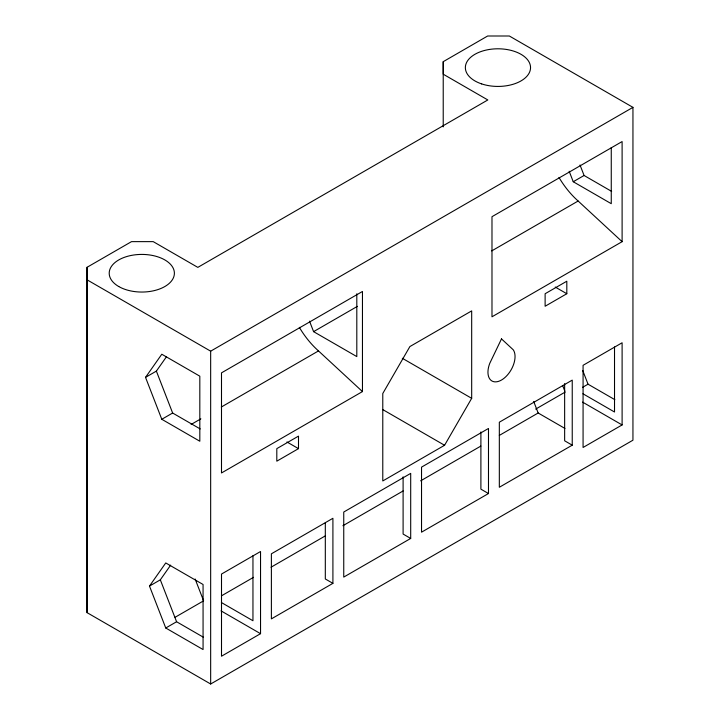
<?xml version="1.0" encoding="UTF-8"?>
<svg xmlns="http://www.w3.org/2000/svg" width="720" height="720" viewBox="0 0 720 720"><rect width="100%" height="100%" fill="white"/><g stroke="black" fill="none" stroke-linecap="round" stroke-linejoin="round"><path stroke-width="1.08" d="M87.048 612.639L87.057 267.291L131.526 241.632L153.216 241.632L197.82 267.381L487.818 99.954L443.223 74.196L443.223 61.677L487.656 36L509.337 36L632.952 107.361L632.943 440.199L210.663 684L87.048 612.639L87.057 267.291M252.954 555.696L252.954 620.748L221.373 602.514M260.541 633.681L260.541 551.52L221.508 574.056L221.508 656.217L260.541 633.681L220.986 610.848M298.494 448.641L298.494 436.122L276.804 448.641L276.804 461.169L298.494 448.641L286.929 441.972M325.314 522.882L325.314 578.97L332.91 583.353L332.91 518.292L271.386 553.815L271.386 618.876L332.91 583.353M356.805 293.778L356.805 356.589L313.587 331.641L309.528 321.165M362.457 391.581L362.457 291.474L221.499 372.852L221.499 472.959L362.457 391.581L318.492 350.919A62.1 35.856 60 0 1 299.349 327.357M403.101 476.856L403.101 534.06L410.697 538.443L410.697 473.382L343.746 512.037L343.746 577.089L410.697 538.443M443.223 126.891L443.223 61.677M471.681 398.322L471.681 310.887L409.887 346.563L382.779 393.516L382.779 480.951L444.573 445.275L471.681 398.322L402.327 358.281M480.897 431.946L480.897 489.15L488.484 493.533L488.484 428.472L421.533 467.127L421.533 532.179L488.484 493.533M564.642 383.589L564.642 440.793L572.238 445.176L572.238 380.124L499.329 422.217L499.329 487.269L572.238 445.176M566.811 293.733L566.811 281.214L545.121 293.733L545.121 306.252L566.811 293.733L555.246 287.055M614.52 346.941L614.52 412.002L582.939 393.768M622.107 424.935L622.107 342.774L583.074 365.31L583.074 447.471L622.107 424.935L582.552 402.093M622.107 241.677L622.107 141.57L491.985 216.693L491.985 316.8L622.107 241.677L578.142 201.015A62.1 35.856 60 0 1 558.99 177.453M145.53 377.361L161.793 354.231L199.818 376.182L199.818 441.234L161.793 419.283L145.53 377.361L156.375 371.106L166.383 356.868M149.49 586.08L165.753 562.941L203.067 584.487L203.067 649.548L165.753 628.002L149.49 586.08L160.326 579.825L170.658 565.128M87.048 279.81L210.663 351.171L632.952 107.361M161.793 419.283L172.638 413.019L200.205 428.94M313.587 331.641L357.417 306.342M569.178 171.261L573.237 181.737L584.082 175.482L611.649 191.394M191.142 424.449L200.862 418.833M221.283 407.043L318.492 350.919M491.715 250.911L578.142 201.015M175.05 617.31L203.616 600.822M535.671 409.104L565.191 392.067M165.753 628.002L176.589 621.747L203.382 637.218M221.454 595.836L253.521 577.332M271.008 567.234L325.413 535.824M342.9 525.726L403.128 490.95M420.615 480.852L480.852 446.076M499.311 435.42L538.164 412.992L564.957 428.454M582.615 387.324L588.033 384.192L614.835 399.663M573.237 181.737L611.262 203.688L611.262 147.609M382.923 409.68L444.573 445.275M562.761 385.839L564.786 391.032M195.129 579.006L203.211 599.778M580.014 164.997L584.082 175.482M582.75 370.575L588.033 384.192M533.691 401.463L538.164 412.992M156.375 371.106L172.638 413.019M176.589 621.747L160.326 579.825M210.663 351.171L210.663 684M501.498 338.895L489.762 363.339A19.17 11.07 -60 0 0 501.498 380.034A19.17 11.07 -60 0 0 513.234 349.785L501.498 338.895M118.755 286.533A32.58 18.81 0 0 0 173.277 278.1A32.58 18.81 0 0 0 133.362 255.06A32.58 18.81 0 0 0 118.755 286.533M481.662 83.907A32.58 18.81 0 0 0 530.541 67.608A32.58 18.81 0 0 0 481.662 51.318A32.58 18.81 0 0 0 481.662 83.907"/></g></svg>
